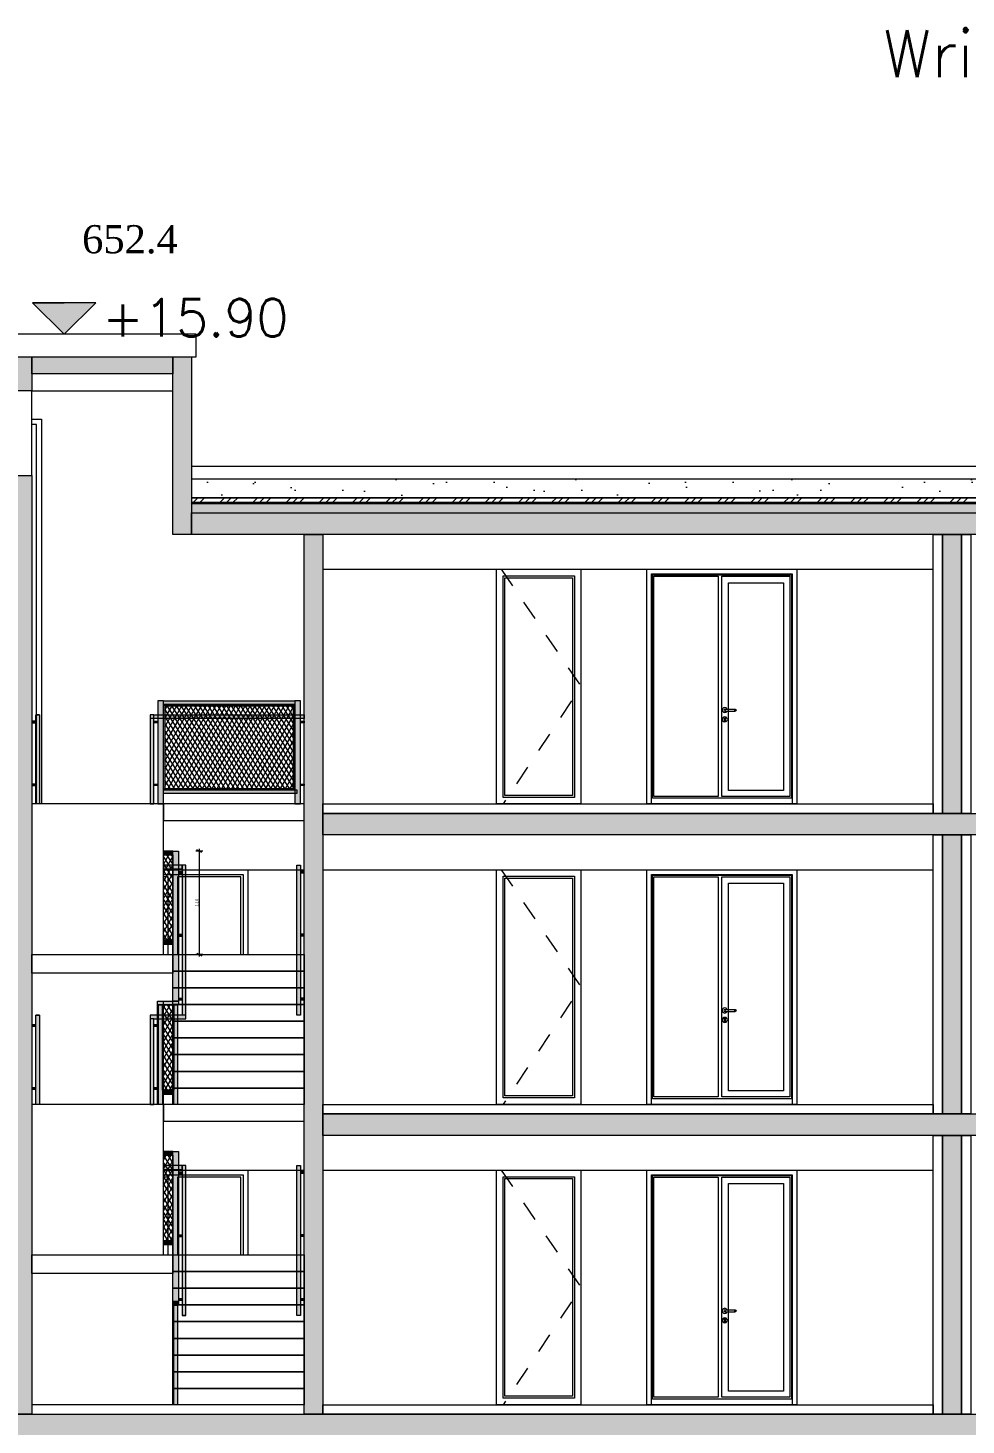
# Model space of a CAD drawing. Header units: metres. Extents: x 476297 to 476657, y 4620828 to 4621206.
# Drawn here: x 476544.19 to 476554.18, y 4621115.29 to 4621130.17 of the extents above; entities that cross this region are included whole.
import ezdxf

# ---------------------------------------------------------------- set-up
doc = ezdxf.new("R2010")
doc.units = ezdxf.units.M
doc.header["$MEASUREMENT"] = 0
doc.linetypes.add('Dashed', pattern=[0.423333, 0.211667, -0.211667])
for name, color, linetype in [('0_0 Architecture', 7, 'Continuous'), ('0_Pen_No__1', 7, 'Continuous'), ('0_Pen_No__250', 7, 'Continuous'), ('0_Pen_No__7', 7, 'Continuous'), ('2D Drafting - General_Pen_No__250', 7, 'Continuous'), ('2D Drafting - General_Pen_No__7', 7, 'Continuous'), ('Annotation - Text_Pen_No__7_Pen_No__7', 7, 'Continuous'), ('gegmebi_Pen_No__7', 7, 'Continuous'), ('New0_Pen_No__42_Pen_No__250', 7, 'Continuous'), ('New0_Pen_No__7', 7, 'Continuous'), ('New2D Drafting - General', 7, 'Continuous'), ('New2D Drafting - General_Pen_No__250', 7, 'Continuous'), ('New2D Drafting - General_Pen_No__250_Pen_No__7', 7, 'Continuous'), ('Newgegmebi_Pen_No__7', 7, 'Continuous'), ('NewNew_piketebi_Pen_No__7', 7, 'Continuous'), ('Newshenobebi', 7, 'Continuous'), ('NewStructural - Bearing', 7, 'Continuous'), ('Structural - Bearing_Pen_No__7_Pen_No__7', 7, 'Continuous'), ('zoma', 7, 'Continuous'), ('zoma_Pen_No__1', 7, 'Continuous')]:
    doc.layers.add(name, color=color, linetype=linetype)
doc.styles.add('GENERATED_STYLE_2', font='arial.ttf')
doc.styles.add('GENERATED_STYLE_6', font='times.ttf')
doc.dimstyles.new('GENERATED_STYLE__5', dxfattribs={"dimtxt": 0.03, "dimasz": 0.038, "dimexe": 0.18, "dimexo": 0.003, "dimgap": 0.09, "dimtad": 1, "dimzin": 0, "dimdsep": 46, "dimtxsty": 'GENERATED_STYLE_2', "dimblk": 'ARROWHEAD_2', "dimblk1": 'ARROWHEAD_2', "dimblk2": 'ARROWHEAD_2', "dimcen": 0.09, "dimclrd": 142, "dimclre": 142, "dimclrt": 142, "dimadec": 0, "dimazin": 0, "dimtfac": 1, "dimtdec": 4, "dimtmove": 0, "dimatfit": 3, "dimfxl": 1, "dimtolj": 1, "dimtzin": 0, "dimarcsym": 0})
pattern_1 = [(60, (476844.52715, 4621385.791044), (-0.038971143, 0.0225), []), (122.833095, (476844.52715, 4621385.791044), (0.0368060797, 0.01875), [])]

# ---------------------------------------------------------------- blocks, each defined once
blk = doc.blocks.new('*D40', base_point=(476844.527, 4621385.791))
at = {"layer": 'zoma', "color": 142, "linetype": 'Continuous', "lineweight": 0, "transparency": 16777216}
for p, q in [((476546.052, 4621121.401), (476545.977, 4621121.401)), ((476546.039, 4621121.387), (476545.989, 4621121.415)), ((476546.014, 4621121.401), (476546.014, 4621121.425)), ((476546.014, 4621120.301), (476546.014, 4621121.401)), ((476546.052, 4621120.301), (476545.977, 4621120.301)), ((476545.989, 4621120.315), (476546.039, 4621120.287)), ((476546.014, 4621120.277), (476546.014, 4621120.301))]:
    blk.add_line(p, q, dxfattribs=at)
at = {"layer": 'zoma', "color": 142, "lineweight": 0, "transparency": 16777216, "insert": (476546.008, 4621120.811), "char_height": 0.03, "attachment_point": 7, "rotation": 90, "style": 'GENERATED_STYLE_2'}
blk.add_mtext('\\A1;{\\pql;\\fArial CYR|b0|i0|c204|p34;1,10}', dxfattribs=at)
blk = doc.blocks.new('ARROWHEAD_2')
at = {"color": 0, "linetype": 'Continuous', "lineweight": 0}
for p, q in [((0, 0), (-1, 0)), ((-0.38, -0.66), (0.38, 0.66))]:
    blk.add_line(p, q, dxfattribs=at)

msp = doc.modelspace()

# ---------------------------------------------------------------- hatches: boundary and pattern name
at = {"layer": '0_0 Architecture', "linetype": 'Continuous', "lineweight": 0}
h = msp.add_hatch(dxfattribs=at)
h.set_pattern_fill('CUT_STONE', style=0, pattern_type=2)
h.set_pattern_definition([(45, (476844.52715, 4621386.59104), (-0.25455844, 0.25455844), [0, -0.24, 0, -0.36]), (110, (476845.32715, 4621386.59104), (0.33828934, 0.12312725), [0, -0.176, 0, -0.304])])
h.paths.add_polyline_path([(476562.13, 4621125.363), (476545.93, 4621125.363), (476545.93, 4621125.163), (476562.13, 4621125.163)])
h = msp.add_hatch(dxfattribs=at)
h.set_pattern_fill('ALUMINUM', style=0, pattern_type=2)
h.set_pattern_definition([(45, (476844.52715, 4621385.79104), (-0.1767767, 0.1767767), []), (45, (476844.4918, 4621385.8264), (-0.1767767, 0.1767767), []), (45, (476844.45644, 4621385.86175), (-0.1767767, 0.1767767), [])])
h.paths.add_polyline_path([(476562.13, 4621125.163), (476545.93, 4621125.163), (476545.93, 4621125.113), (476562.13, 4621125.113)])
h = msp.add_hatch(dxfattribs=at)
h.set_pattern_fill('STRUCTURAL_CONCRETE', style=0, pattern_type=2)
h.set_pattern_definition([(0, (476844.52715, 4621385.79104), (0, 0.6235383), [0.06, -0.3]), (0, (476844.70715, 4621386.1028), (0, 0.6235383), [0.06, -0.3]), (60, (476844.52715, 4621385.79104), (-0.54, 0.3117692), [0.06, -0.3]), (60, (476844.88715, 4621385.79104), (-0.54, 0.3117692), [0.06, -0.3]), (120, (476844.58715, 4621385.79104), (0.54, 0.3117692), [0.06, -0.3]), (120, (476844.94715, 4621385.79104), (0.54, 0.3117692), [0.06, -0.3]), (0, (476844.52715, 4621385.85104), (0, 0.120000005), [0, -0.120000005, 0, -0.180000007]), (45, (476844.58715, 4621385.85104), (-0.084852817, 0.084852817), [0, -0.090000004, 0, -0.150000006])])
h.paths.add_polyline_path([(476562.13, 4621125.102), (476545.93, 4621125.102), (476545.93, 4621125.003), (476562.13, 4621125.003)])
at = {"layer": '0_Pen_No__250', "linetype": 'Continuous', "lineweight": 0}
msp.add_hatch(color=142, dxfattribs=at).paths.add_polyline_path([(476544.574, 4621126.905), (476544.912, 4621127.242), (476544.237, 4621127.242)])
at = {"layer": '2D Drafting - General_Pen_No__250', "linetype": 'Continuous', "lineweight": 0}
for points in [[(476545.93, 4621124.773), (476545.93, 4621125.003), (476562.13, 4621125.003), (476562.13, 4621124.773)], [(476547.331, 4621121.573), (476547.331, 4621121.803), (476560.731, 4621121.803), (476560.731, 4621121.573)], [(476547.331, 4621118.373), (476547.331, 4621118.603), (476560.731, 4621118.603), (476560.731, 4621118.373)], [(476533.131, 4621115.403), (476574.931, 4621115.403), (476574.931, 4621115.173), (476574.931, 4621114.803), (476574.631, 4621114.803), (476574.631, 4621115.173), (476533.431, 4621115.173), (476533.431, 4621114.803), (476533.131, 4621114.803)]]:
    msp.add_hatch(color=7, dxfattribs=at).paths.add_polyline_path(points)
at = {"layer": 'New2D Drafting - General', "linetype": 'Continuous', "lineweight": 0}
for points in [[(476545.631, 4621121.903), (476545.631, 4621123.003), (476545.571, 4621123.003), (476545.571, 4621121.903)], [(476545.631, 4621123.003), (476547.031, 4621123.003), (476547.031, 4621122.963), (476545.631, 4621122.963)], [(476545.631, 4621122.963), (476545.646, 4621122.948), (476545.646, 4621122.068), (476545.631, 4621122.053)], [(476547.031, 4621122.963), (476545.631, 4621122.963), (476545.646, 4621122.948), (476547.016, 4621122.948)], [(476547.031, 4621122.963), (476547.016, 4621122.948), (476547.016, 4621122.068), (476547.031, 4621122.053)], [(476547.091, 4621121.903), (476547.091, 4621123.003), (476547.031, 4621123.003), (476547.031, 4621121.903)], [(476544.271, 4621122.783), (476544.231, 4621122.783), (476544.231, 4621122.768), (476544.271, 4621122.768)], [(476544.311, 4621121.903), (476544.271, 4621121.903), (476544.271, 4621122.853), (476544.311, 4621122.853)], [(476545.491, 4621121.903), (476545.53, 4621121.903), (476545.53, 4621122.853), (476545.491, 4621122.853)], [(476545.53, 4621122.853), (476547.131, 4621122.853), (476547.131, 4621122.813), (476545.53, 4621122.813)], [(476545.531, 4621122.783), (476545.571, 4621122.783), (476545.571, 4621122.768), (476545.531, 4621122.768)], [(476547.091, 4621122.783), (476547.131, 4621122.783), (476547.131, 4621122.768), (476547.091, 4621122.768)], [(476544.271, 4621122.113), (476544.231, 4621122.113), (476544.231, 4621122.098), (476544.271, 4621122.098)], [(476545.531, 4621122.113), (476545.571, 4621122.113), (476545.571, 4621122.098), (476545.531, 4621122.098)], [(476547.031, 4621122.053), (476545.631, 4621122.053), (476545.646, 4621122.068), (476547.016, 4621122.068)], [(476545.631, 4621122.053), (476547.051, 4621122.053), (476547.051, 4621122.013), (476545.631, 4621122.013)], [(476547.091, 4621122.113), (476547.131, 4621122.113), (476547.131, 4621122.098), (476547.091, 4621122.098)], [(476545.731, 4621121.401), (476545.631, 4621121.401), (476545.631, 4621121.361), (476545.731, 4621121.361)], [(476545.731, 4621119.803), (476545.731, 4621121.401), (476545.791, 4621121.401), (476545.791, 4621119.803)], [(476545.491, 4621119.653), (476545.491, 4621119.615), (476545.491, 4621118.703), (476545.53, 4621118.703), (476545.53, 4621119.613), (476545.871, 4621119.613), (476545.871, 4621121.251), (476545.831, 4621121.251), (476545.831, 4621119.653)], [(476545.831, 4621121.251), (476545.631, 4621121.251), (476545.631, 4621121.211), (476545.831, 4621121.211)], [(476547.091, 4621119.653), (476547.051, 4621119.653), (476547.051, 4621121.251), (476547.091, 4621121.251)], [(476545.831, 4621121.181), (476545.791, 4621121.181), (476545.791, 4621121.166), (476545.831, 4621121.166)], [(476547.131, 4621121.185), (476547.091, 4621121.185), (476547.091, 4621121.17), (476547.131, 4621121.17)], [(476545.831, 4621120.511), (476545.791, 4621120.511), (476545.791, 4621120.496), (476545.831, 4621120.496)], [(476547.131, 4621120.515), (476547.091, 4621120.515), (476547.091, 4621120.5), (476547.131, 4621120.5)], [(476545.731, 4621120.451), (476545.631, 4621120.451), (476545.631, 4621120.411), (476545.731, 4621120.411)], [(476545.57, 4621118.703), (476545.57, 4621119.803), (476545.63, 4621119.803), (476545.63, 4621118.703)], [(476545.57, 4621119.763), (476545.57, 4621119.803), (476545.791, 4621119.803), (476545.791, 4621119.763)], [(476545.621, 4621118.703), (476545.58, 4621118.703), (476545.58, 4621119.763), (476545.621, 4621119.763)], [(476545.781, 4621118.703), (476545.741, 4621118.703), (476545.741, 4621119.763), (476545.781, 4621119.763)], [(476545.831, 4621119.832), (476545.791, 4621119.832), (476545.791, 4621119.817), (476545.831, 4621119.817)], [(476547.131, 4621119.833), (476547.091, 4621119.833), (476547.091, 4621119.818), (476547.131, 4621119.818)], [(476544.311, 4621118.703), (476544.271, 4621118.703), (476544.271, 4621119.653), (476544.311, 4621119.653)], [(476544.271, 4621119.55), (476544.231, 4621119.55), (476544.231, 4621119.536), (476544.271, 4621119.536)], [(476545.57, 4621119.55), (476545.53, 4621119.55), (476545.53, 4621119.536), (476545.57, 4621119.536)], [(476544.271, 4621118.88), (476544.231, 4621118.88), (476544.231, 4621118.865), (476544.271, 4621118.865)], [(476545.57, 4621118.88), (476545.53, 4621118.88), (476545.53, 4621118.866), (476545.57, 4621118.866)], [(476545.741, 4621118.853), (476545.621, 4621118.853), (476545.621, 4621118.813), (476545.741, 4621118.813)], [(476545.731, 4621118.201), (476545.631, 4621118.201), (476545.631, 4621118.161), (476545.731, 4621118.161)], [(476545.731, 4621116.603), (476545.731, 4621118.201), (476545.791, 4621118.201), (476545.791, 4621116.603)], [(476545.831, 4621118.051), (476545.631, 4621118.051), (476545.631, 4621118.011), (476545.831, 4621118.011)], [(476545.831, 4621117.981), (476545.791, 4621117.981), (476545.791, 4621117.966), (476545.831, 4621117.966)], [(476545.831, 4621118.051), (476545.831, 4621116.453), (476545.871, 4621116.453), (476545.871, 4621118.051)], [(476547.091, 4621116.453), (476547.051, 4621116.453), (476547.051, 4621118.051), (476547.091, 4621118.051)], [(476547.131, 4621117.985), (476547.091, 4621117.985), (476547.091, 4621117.97), (476547.131, 4621117.97)], [(476545.731, 4621117.251), (476545.631, 4621117.251), (476545.631, 4621117.211), (476545.731, 4621117.211)], [(476545.831, 4621117.311), (476545.791, 4621117.311), (476545.791, 4621117.296), (476545.831, 4621117.296)], [(476547.131, 4621117.315), (476547.091, 4621117.315), (476547.091, 4621117.3), (476547.131, 4621117.3)], [(476545.831, 4621116.632), (476545.791, 4621116.632), (476545.791, 4621116.617), (476545.831, 4621116.617)], [(476547.131, 4621116.633), (476547.091, 4621116.633), (476547.091, 4621116.618), (476547.131, 4621116.618)], [(476545.731, 4621116.563), (476545.731, 4621116.603), (476545.791, 4621116.603), (476545.791, 4621116.563)], [(476545.781, 4621115.503), (476545.741, 4621115.503), (476545.741, 4621116.563), (476545.781, 4621116.563)]]:
    msp.add_hatch(color=1, dxfattribs=at).paths.add_polyline_path(points)
h = msp.add_hatch(dxfattribs=at)
h.set_pattern_fill('BATT_INSULATION', color=1, style=0, pattern_type=2)
h.set_pattern_definition(pattern_1)
h.paths.add_polyline_path([(476547.016, 4621122.068), (476547.016, 4621122.948), (476545.646, 4621122.948), (476545.646, 4621122.068)])
h = msp.add_hatch(dxfattribs=at)
h.set_pattern_fill('BATT_INSULATION', color=1, style=0, pattern_type=2)
h.set_pattern_definition(pattern_1)
h.paths.add_polyline_path([(476545.631, 4621120.451), (476545.631, 4621121.361), (476545.731, 4621121.361), (476545.731, 4621120.451)])
h = msp.add_hatch(dxfattribs=at)
h.set_pattern_fill('BATT_INSULATION', color=1, style=0, pattern_type=2)
h.set_pattern_definition(pattern_1)
h.paths.add_polyline_path([(476545.621, 4621118.853), (476545.621, 4621119.763), (476545.741, 4621119.763), (476545.741, 4621118.853)])
h = msp.add_hatch(dxfattribs=at)
h.set_pattern_fill('BATT_INSULATION', color=1, style=0, pattern_type=2)
h.set_pattern_definition(pattern_1)
h.paths.add_polyline_path([(476545.631, 4621117.251), (476545.631, 4621118.161), (476545.731, 4621118.161), (476545.731, 4621117.251)])
at = {"layer": 'New2D Drafting - General_Pen_No__250', "linetype": 'Continuous', "lineweight": 0}
for points in [[(476544.231, 4621126.303), (476544.031, 4621126.303), (476544.031, 4621126.664), (476544.231, 4621126.664)], [(476544.231, 4621126.484), (476544.231, 4621126.664), (476545.73, 4621126.664), (476545.73, 4621126.484)], [(476545.93, 4621124.773), (476545.73, 4621124.773), (476545.73, 4621126.664), (476545.93, 4621126.664)], [(476544.231, 4621115.403), (476544.031, 4621115.403), (476544.031, 4621125.403), (476544.231, 4621125.403)], [(476547.331, 4621115.402), (476547.131, 4621115.402), (476547.131, 4621124.773), (476547.331, 4621124.773)], [(476553.931, 4621124.773), (476554.131, 4621124.773), (476554.131, 4621121.803), (476553.931, 4621121.803)], [(476554.131, 4621124.773), (476553.931, 4621124.773), (476553.931, 4621121.803), (476554.131, 4621121.803)], [(476553.931, 4621121.573), (476554.131, 4621121.573), (476554.131, 4621118.603), (476553.931, 4621118.603)], [(476554.131, 4621121.573), (476553.931, 4621121.573), (476553.931, 4621118.603), (476554.131, 4621118.603)], [(476553.931, 4621118.373), (476554.131, 4621118.373), (476554.131, 4621115.403), (476553.931, 4621115.403)], [(476554.131, 4621118.373), (476553.931, 4621118.373), (476553.931, 4621115.402), (476554.131, 4621115.402)]]:
    msp.add_hatch(color=7, dxfattribs=at).paths.add_polyline_path(points)
at = {"layer": 'New2D Drafting - General_Pen_No__250_Pen_No__7', "linetype": 'Continuous', "lineweight": 0}
h = msp.add_hatch(dxfattribs=at)
h.set_pattern_fill('BATT_INSULATION', style=0, pattern_type=2)
h.set_pattern_definition(pattern_1)
h.paths.add_polyline_path([(476545.93, 4621125.102), (476562.13, 4621125.102), (476562.13, 4621125.113), (476545.93, 4621125.113)])

# ---------------------------------------------------------------- linework, layer by layer
at = {"layer": '0_0 Architecture', "color": 7, "linetype": 'Continuous', "lineweight": 0, "flags": 128}
for points in [[(476562.13, 4621125.363), (476545.93, 4621125.363), (476545.93, 4621125.163), (476562.13, 4621125.163)], [(476562.13, 4621125.163), (476545.93, 4621125.163), (476545.93, 4621125.113), (476562.13, 4621125.113)], [(476562.13, 4621125.102), (476545.93, 4621125.102), (476545.93, 4621125.003), (476562.13, 4621125.003)]]:
    msp.add_lwpolyline(points, close=True, dxfattribs=at)
at = {"layer": '0_Pen_No__1', "color": 7, "linetype": 'Continuous', "lineweight": 0, "flags": 128}
for points in [[(476544.574, 4621126.905), (476544.237, 4621127.242), (476544.574, 4621127.242)], [(476544.574, 4621126.905), (476544.912, 4621127.242), (476544.574, 4621127.242)], [(476545.837, 4621126.905), (476544.237, 4621126.905)]]:
    msp.add_lwpolyline(points, dxfattribs=at)
at = {"layer": '0_Pen_No__250', "color": 142, "linetype": 'Continuous', "lineweight": 0, "flags": 128}
msp.add_lwpolyline([(476544.574, 4621126.905), (476544.912, 4621127.242), (476544.237, 4621127.242)], close=True, dxfattribs=at)
at = {"layer": '0_Pen_No__7', "color": 252, "linetype": 'Continuous', "lineweight": 0, "flags": 128}
for points in [[(476545.631, 4621121.203), (476546.531, 4621121.203), (476546.531, 4621120.301)], [(476545.631, 4621118.003), (476546.531, 4621118.003), (476546.531, 4621117.101)]]:
    msp.add_lwpolyline(points, dxfattribs=at)
at = {"layer": '2D Drafting - General_Pen_No__250', "color": 7, "linetype": 'Continuous', "lineweight": 0, "flags": 128}
for points in [[(476545.93, 4621124.773), (476545.93, 4621125.003), (476562.13, 4621125.003), (476562.13, 4621124.773)], [(476547.331, 4621121.573), (476547.331, 4621121.803), (476560.731, 4621121.803), (476560.731, 4621121.573)], [(476547.331, 4621118.373), (476547.331, 4621118.603), (476560.731, 4621118.603), (476560.731, 4621118.373)], [(476533.131, 4621115.403), (476574.931, 4621115.403), (476574.931, 4621115.173), (476574.931, 4621114.803), (476574.631, 4621114.803), (476574.631, 4621115.173), (476533.431, 4621115.173), (476533.431, 4621114.803), (476533.131, 4621114.803)]]:
    msp.add_lwpolyline(points, close=True, dxfattribs=at)
at = {"layer": '2D Drafting - General_Pen_No__7', "color": 252, "linetype": 'Continuous', "lineweight": 0, "flags": 128}
for points in [[(476549.179, 4621124.403), (476550.079, 4621124.403), (476550.079, 4621121.903), (476549.179, 4621121.903)], [(476550.83, 4621124.353), (476552.33, 4621124.353), (476552.33, 4621121.903), (476550.83, 4621121.903)], [(476549.249, 4621124.333), (476550.009, 4621124.333), (476550.009, 4621121.973), (476549.249, 4621121.973)], [(476549.269, 4621124.313), (476549.989, 4621124.313), (476549.989, 4621121.994), (476549.269, 4621121.994)], [(476550.84, 4621124.343), (476552.32, 4621124.343), (476552.32, 4621121.963), (476550.84, 4621121.963)], [(476550.855, 4621124.328), (476551.54, 4621124.328), (476551.54, 4621121.983), (476550.855, 4621121.983)], [(476551.58, 4621124.328), (476552.305, 4621124.328), (476552.305, 4621121.983), (476551.58, 4621121.983)], [(476551.65, 4621124.258), (476552.235, 4621124.258), (476552.235, 4621122.048), (476551.65, 4621122.048)], [(476549.179, 4621121.203), (476550.079, 4621121.203), (476550.079, 4621118.703), (476549.179, 4621118.703)], [(476549.249, 4621121.133), (476550.009, 4621121.133), (476550.009, 4621118.773), (476549.249, 4621118.773)], [(476549.269, 4621121.113), (476549.989, 4621121.113), (476549.989, 4621118.794), (476549.269, 4621118.794)], [(476550.83, 4621121.153), (476552.33, 4621121.153), (476552.33, 4621118.703), (476550.83, 4621118.703)], [(476550.84, 4621121.143), (476552.32, 4621121.143), (476552.32, 4621118.763), (476550.84, 4621118.763)], [(476550.855, 4621121.128), (476551.54, 4621121.128), (476551.54, 4621118.783), (476550.855, 4621118.783)], [(476551.58, 4621121.128), (476552.305, 4621121.128), (476552.305, 4621118.783), (476551.58, 4621118.783)], [(476551.65, 4621121.058), (476552.235, 4621121.058), (476552.235, 4621118.848), (476551.65, 4621118.848)], [(476549.179, 4621118.003), (476550.079, 4621118.003), (476550.079, 4621115.503), (476549.179, 4621115.503)], [(476550.83, 4621117.954), (476552.33, 4621117.954), (476552.33, 4621115.504), (476550.83, 4621115.504)], [(476549.249, 4621117.933), (476550.009, 4621117.933), (476550.009, 4621115.573), (476549.249, 4621115.573)], [(476549.269, 4621117.913), (476549.989, 4621117.913), (476549.989, 4621115.594), (476549.269, 4621115.594)], [(476550.84, 4621117.944), (476552.32, 4621117.944), (476552.32, 4621115.564), (476550.84, 4621115.564)], [(476550.855, 4621117.929), (476551.54, 4621117.929), (476551.54, 4621115.584), (476550.855, 4621115.584)], [(476551.58, 4621117.929), (476552.305, 4621117.929), (476552.305, 4621115.584), (476551.58, 4621115.584)], [(476551.65, 4621117.859), (476552.235, 4621117.859), (476552.235, 4621115.649), (476551.65, 4621115.649)]]:
    msp.add_lwpolyline(points, close=True, dxfattribs=at)
at = {"layer": '2D Drafting - General_Pen_No__7', "color": 252, "linetype": 'Dashed', "lineweight": 0, "flags": 128}
for points in [[(476549.23, 4621124.403), (476550.078, 4621123.154), (476549.251, 4621121.904)], [(476549.23, 4621121.203), (476550.078, 4621119.954), (476549.251, 4621118.704)], [(476549.23, 4621118.003), (476550.078, 4621116.754), (476549.251, 4621115.504)]]:
    msp.add_lwpolyline(points, dxfattribs=at)
at = {"layer": '2D Drafting - General_Pen_No__7', "color": 252, "linetype": 'Continuous', "lineweight": 0, "flags": 128}
for points in [[(476552.376, 4621121.903), (476550.78, 4621121.903), (476550.78, 4621124.403), (476552.38, 4621124.403)], [(476552.38, 4621124.403), (476552.38, 4621121.903), (476552.376, 4621121.903)], [(476552.376, 4621118.703), (476550.78, 4621118.703), (476550.78, 4621121.203), (476552.38, 4621121.203)], [(476552.38, 4621121.203), (476552.38, 4621118.703), (476552.376, 4621118.703)], [(476552.376, 4621115.504), (476550.78, 4621115.504), (476550.78, 4621118.004), (476552.38, 4621118.004)], [(476552.38, 4621118.004), (476552.38, 4621115.504), (476552.376, 4621115.504)]]:
    msp.add_lwpolyline(points, dxfattribs=at)
at = {"layer": 'gegmebi_Pen_No__7', "color": 7, "linetype": 'Continuous', "lineweight": 0}
msp.add_line((476545.93, 4621125.502), (476562.13, 4621125.502), dxfattribs=at)
at = {"layer": 'gegmebi_Pen_No__7', "color": 7, "linetype": 'Continuous', "lineweight": 0, "flags": 128}
for points in [[(476553.831, 4621121.803), (476547.331, 4621121.803), (476547.331, 4621121.903), (476553.831, 4621121.903)], [(476553.831, 4621118.603), (476547.331, 4621118.603), (476547.331, 4621118.703), (476553.831, 4621118.703)], [(476553.831, 4621115.402), (476547.331, 4621115.402), (476547.331, 4621115.503), (476553.831, 4621115.503)]]:
    msp.add_lwpolyline(points, close=True, dxfattribs=at)
at = {"layer": 'New0_Pen_No__42_Pen_No__250', "color": 7, "linetype": 'Continuous', "lineweight": 0}
for p, q in [((476544.311, 4621122.853), (476544.271, 4621122.853)), ((476545.53, 4621122.813), (476545.49, 4621122.813)), ((476544.311, 4621119.653), (476544.271, 4621119.653)), ((476545.53, 4621119.613), (476545.49, 4621119.613)), ((476545.871, 4621119.653), (476545.831, 4621119.653)), ((476545.871, 4621116.453), (476545.831, 4621116.453))]:
    msp.add_line(p, q, dxfattribs=at)
at = {"layer": 'New0_Pen_No__7', "color": 7, "linetype": 'Continuous', "lineweight": 0, "flags": 128}
msp.add_lwpolyline([(476544.231, 4621126.303), (476545.73, 4621126.303), (476545.73, 4621126.484), (476544.231, 4621126.484)], close=True, dxfattribs=at)
at = {"layer": 'New2D Drafting - General', "color": 7, "linetype": 'Continuous', "lineweight": 0, "flags": 128}
for points in [[(476545.631, 4621121.903), (476545.631, 4621123.003), (476545.571, 4621123.003), (476545.571, 4621121.903)], [(476545.631, 4621123.003), (476547.031, 4621123.003), (476547.031, 4621122.963), (476545.631, 4621122.963)], [(476545.631, 4621122.963), (476545.646, 4621122.948), (476545.646, 4621122.068), (476545.631, 4621122.053)], [(476547.031, 4621122.963), (476545.631, 4621122.963), (476545.646, 4621122.948), (476547.016, 4621122.948)], [(476547.016, 4621122.068), (476547.016, 4621122.948), (476545.646, 4621122.948), (476545.646, 4621122.068)], [(476547.031, 4621122.963), (476547.016, 4621122.948), (476547.016, 4621122.068), (476547.031, 4621122.053)], [(476547.091, 4621121.903), (476547.091, 4621123.003), (476547.031, 4621123.003), (476547.031, 4621121.903)], [(476544.271, 4621122.783), (476544.231, 4621122.783), (476544.231, 4621122.768), (476544.271, 4621122.768)], [(476544.311, 4621121.903), (476544.271, 4621121.903), (476544.271, 4621122.853), (476544.311, 4621122.853)], [(476545.491, 4621121.903), (476545.53, 4621121.903), (476545.53, 4621122.853), (476545.491, 4621122.853)], [(476545.53, 4621122.853), (476547.131, 4621122.853), (476547.131, 4621122.813), (476545.53, 4621122.813)], [(476545.531, 4621122.783), (476545.571, 4621122.783), (476545.571, 4621122.768), (476545.531, 4621122.768)], [(476547.091, 4621122.783), (476547.131, 4621122.783), (476547.131, 4621122.768), (476547.091, 4621122.768)], [(476544.271, 4621122.113), (476544.231, 4621122.113), (476544.231, 4621122.098), (476544.271, 4621122.098)], [(476545.531, 4621122.113), (476545.571, 4621122.113), (476545.571, 4621122.098), (476545.531, 4621122.098)], [(476547.031, 4621122.053), (476545.631, 4621122.053), (476545.646, 4621122.068), (476547.016, 4621122.068)], [(476545.631, 4621122.053), (476547.051, 4621122.053), (476547.051, 4621122.013), (476545.631, 4621122.013)], [(476547.091, 4621122.113), (476547.131, 4621122.113), (476547.131, 4621122.098), (476547.091, 4621122.098)], [(476545.731, 4621121.401), (476545.631, 4621121.401), (476545.631, 4621121.361), (476545.731, 4621121.361)], [(476545.731, 4621119.803), (476545.731, 4621121.401), (476545.791, 4621121.401), (476545.791, 4621119.803)], [(476545.491, 4621119.653), (476545.491, 4621119.615), (476545.491, 4621118.703), (476545.53, 4621118.703), (476545.53, 4621119.613), (476545.871, 4621119.613), (476545.871, 4621121.251), (476545.831, 4621121.251), (476545.831, 4621119.653)], [(476545.631, 4621120.451), (476545.631, 4621121.361), (476545.731, 4621121.361), (476545.731, 4621120.451)], [(476545.831, 4621121.251), (476545.631, 4621121.251), (476545.631, 4621121.211), (476545.831, 4621121.211)], [(476547.091, 4621119.653), (476547.051, 4621119.653), (476547.051, 4621121.251), (476547.091, 4621121.251)], [(476545.831, 4621121.181), (476545.791, 4621121.181), (476545.791, 4621121.166), (476545.831, 4621121.166)], [(476547.131, 4621121.185), (476547.091, 4621121.185), (476547.091, 4621121.17), (476547.131, 4621121.17)], [(476545.831, 4621120.511), (476545.791, 4621120.511), (476545.791, 4621120.496), (476545.831, 4621120.496)], [(476547.131, 4621120.515), (476547.091, 4621120.515), (476547.091, 4621120.5), (476547.131, 4621120.5)], [(476545.731, 4621120.451), (476545.631, 4621120.451), (476545.631, 4621120.411), (476545.731, 4621120.411)], [(476545.57, 4621118.703), (476545.57, 4621119.803), (476545.63, 4621119.803), (476545.63, 4621118.703)], [(476545.57, 4621119.763), (476545.57, 4621119.803), (476545.791, 4621119.803), (476545.791, 4621119.763)], [(476545.621, 4621118.703), (476545.58, 4621118.703), (476545.58, 4621119.763), (476545.621, 4621119.763)], [(476545.621, 4621118.853), (476545.621, 4621119.763), (476545.741, 4621119.763), (476545.741, 4621118.853)], [(476545.781, 4621118.703), (476545.741, 4621118.703), (476545.741, 4621119.763), (476545.781, 4621119.763)], [(476545.831, 4621119.832), (476545.791, 4621119.832), (476545.791, 4621119.817), (476545.831, 4621119.817)], [(476547.131, 4621119.833), (476547.091, 4621119.833), (476547.091, 4621119.818), (476547.131, 4621119.818)], [(476544.311, 4621118.703), (476544.271, 4621118.703), (476544.271, 4621119.653), (476544.311, 4621119.653)], [(476544.271, 4621119.55), (476544.231, 4621119.55), (476544.231, 4621119.536), (476544.271, 4621119.536)], [(476545.57, 4621119.55), (476545.53, 4621119.55), (476545.53, 4621119.536), (476545.57, 4621119.536)], [(476544.271, 4621118.88), (476544.231, 4621118.88), (476544.231, 4621118.865), (476544.271, 4621118.865)], [(476545.57, 4621118.88), (476545.53, 4621118.88), (476545.53, 4621118.866), (476545.57, 4621118.866)], [(476545.741, 4621118.853), (476545.621, 4621118.853), (476545.621, 4621118.813), (476545.741, 4621118.813)], [(476545.731, 4621118.201), (476545.631, 4621118.201), (476545.631, 4621118.161), (476545.731, 4621118.161)], [(476545.631, 4621117.251), (476545.631, 4621118.161), (476545.731, 4621118.161), (476545.731, 4621117.251)], [(476545.731, 4621116.603), (476545.731, 4621118.201), (476545.791, 4621118.201), (476545.791, 4621116.603)], [(476545.831, 4621118.051), (476545.631, 4621118.051), (476545.631, 4621118.011), (476545.831, 4621118.011)], [(476545.831, 4621117.981), (476545.791, 4621117.981), (476545.791, 4621117.966), (476545.831, 4621117.966)], [(476545.831, 4621118.051), (476545.831, 4621116.453), (476545.871, 4621116.453), (476545.871, 4621118.051)], [(476547.091, 4621116.453), (476547.051, 4621116.453), (476547.051, 4621118.051), (476547.091, 4621118.051)], [(476547.131, 4621117.985), (476547.091, 4621117.985), (476547.091, 4621117.97), (476547.131, 4621117.97)], [(476545.731, 4621117.251), (476545.631, 4621117.251), (476545.631, 4621117.211), (476545.731, 4621117.211)], [(476545.831, 4621117.311), (476545.791, 4621117.311), (476545.791, 4621117.296), (476545.831, 4621117.296)], [(476547.131, 4621117.315), (476547.091, 4621117.315), (476547.091, 4621117.3), (476547.131, 4621117.3)], [(476545.831, 4621116.632), (476545.791, 4621116.632), (476545.791, 4621116.617), (476545.831, 4621116.617)], [(476547.131, 4621116.633), (476547.091, 4621116.633), (476547.091, 4621116.618), (476547.131, 4621116.618)], [(476545.731, 4621116.563), (476545.731, 4621116.603), (476545.791, 4621116.603), (476545.791, 4621116.563)], [(476545.781, 4621115.503), (476545.741, 4621115.503), (476545.741, 4621116.563), (476545.781, 4621116.563)]]:
    msp.add_lwpolyline(points, close=True, dxfattribs=at)
at = {"layer": 'New2D Drafting - General_Pen_No__250', "color": 7, "linetype": 'Continuous', "lineweight": 0, "flags": 128}
for points in [[(476544.231, 4621126.303), (476544.031, 4621126.303), (476544.031, 4621126.664), (476544.231, 4621126.664)], [(476544.231, 4621126.484), (476544.231, 4621126.664), (476545.73, 4621126.664), (476545.73, 4621126.484)], [(476545.93, 4621124.773), (476545.73, 4621124.773), (476545.73, 4621126.664), (476545.93, 4621126.664)], [(476544.231, 4621115.403), (476544.031, 4621115.403), (476544.031, 4621125.403), (476544.231, 4621125.403)], [(476547.331, 4621115.402), (476547.131, 4621115.402), (476547.131, 4621124.773), (476547.331, 4621124.773)], [(476553.931, 4621124.773), (476554.131, 4621124.773), (476554.131, 4621121.803), (476553.931, 4621121.803)], [(476554.131, 4621124.773), (476553.931, 4621124.773), (476553.931, 4621121.803), (476554.131, 4621121.803)], [(476553.931, 4621121.573), (476554.131, 4621121.573), (476554.131, 4621118.603), (476553.931, 4621118.603)], [(476554.131, 4621121.573), (476553.931, 4621121.573), (476553.931, 4621118.603), (476554.131, 4621118.603)], [(476553.931, 4621118.373), (476554.131, 4621118.373), (476554.131, 4621115.403), (476553.931, 4621115.403)], [(476554.131, 4621118.373), (476553.931, 4621118.373), (476553.931, 4621115.402), (476554.131, 4621115.402)]]:
    msp.add_lwpolyline(points, close=True, dxfattribs=at)
at = {"layer": 'New2D Drafting - General_Pen_No__250_Pen_No__7', "color": 7, "linetype": 'Continuous', "lineweight": 0, "flags": 128}
msp.add_lwpolyline([(476545.93, 4621125.102), (476562.13, 4621125.102), (476562.13, 4621125.113), (476545.93, 4621125.113)], close=True, dxfattribs=at)
at = {"layer": 'Newgegmebi_Pen_No__7', "color": 251, "linetype": 'Continuous', "lineweight": 0}
for p, q in [((476547.331, 4621124.403), (476553.831, 4621124.403)), ((476545.631, 4621121.203), (476547.131, 4621121.203)), ((476547.331, 4621121.203), (476553.831, 4621121.203)), ((476545.631, 4621118.003), (476547.131, 4621118.003)), ((476547.331, 4621118.003), (476553.831, 4621118.003))]:
    msp.add_line(p, q, dxfattribs=at)
at = {"layer": 'Newgegmebi_Pen_No__7', "color": 7, "linetype": 'Continuous', "lineweight": 0}
for points in [[(476544.031, 4621125.403), (476544.231, 4621125.403), (476544.231, 4621126.303), (476544.031, 4621126.303)], [(476554.231, 4621121.803), (476553.831, 4621121.803), (476553.831, 4621124.773), (476554.231, 4621124.773)], [(476545.631, 4621121.903), (476544.231, 4621121.903), (476544.231, 4621120.301), (476545.631, 4621120.301)], [(476545.631, 4621121.725), (476547.131, 4621121.725), (476547.131, 4621121.903), (476545.631, 4621121.903)], [(476554.231, 4621118.603), (476553.831, 4621118.603), (476553.831, 4621121.573), (476554.231, 4621121.573)], [(476545.731, 4621120.101), (476544.231, 4621120.101), (476544.231, 4621120.301), (476545.731, 4621120.301)], [(476545.731, 4621120.301), (476547.131, 4621120.301), (476547.131, 4621120.123), (476545.731, 4621120.123)], [(476545.731, 4621120.123), (476547.131, 4621120.123), (476547.131, 4621119.945), (476545.731, 4621119.945)], [(476545.731, 4621119.945), (476547.131, 4621119.945), (476547.131, 4621119.767), (476545.731, 4621119.767)], [(476545.731, 4621119.767), (476547.131, 4621119.767), (476547.131, 4621119.589), (476545.731, 4621119.589)], [(476545.731, 4621119.589), (476547.131, 4621119.589), (476547.131, 4621119.411), (476545.731, 4621119.411)], [(476545.731, 4621119.411), (476547.131, 4621119.411), (476547.131, 4621119.233), (476545.731, 4621119.233)], [(476545.731, 4621119.233), (476547.131, 4621119.233), (476547.131, 4621119.055), (476545.731, 4621119.055)], [(476545.731, 4621119.055), (476547.131, 4621119.055), (476547.131, 4621118.877), (476545.731, 4621118.877)], [(476545.731, 4621118.877), (476547.131, 4621118.877), (476547.131, 4621118.703), (476545.731, 4621118.703)], [(476545.631, 4621118.703), (476544.231, 4621118.703), (476544.231, 4621117.101), (476545.631, 4621117.101)], [(476545.631, 4621118.525), (476547.131, 4621118.525), (476547.131, 4621118.703), (476545.631, 4621118.703)], [(476554.231, 4621115.402), (476553.831, 4621115.402), (476553.831, 4621118.373), (476554.231, 4621118.373)], [(476545.731, 4621116.901), (476544.231, 4621116.901), (476544.231, 4621117.101), (476545.731, 4621117.101)], [(476545.731, 4621117.101), (476547.131, 4621117.101), (476547.131, 4621116.923), (476545.731, 4621116.923)], [(476545.731, 4621116.923), (476547.131, 4621116.923), (476547.131, 4621116.745), (476545.731, 4621116.745)], [(476545.731, 4621116.745), (476547.131, 4621116.745), (476547.131, 4621116.567), (476545.731, 4621116.567)], [(476545.731, 4621116.567), (476547.131, 4621116.567), (476547.131, 4621116.389), (476545.731, 4621116.389)], [(476545.731, 4621116.389), (476547.131, 4621116.389), (476547.131, 4621116.211), (476545.731, 4621116.211)], [(476545.731, 4621116.211), (476547.131, 4621116.211), (476547.131, 4621116.033), (476545.731, 4621116.033)], [(476545.731, 4621116.033), (476547.131, 4621116.033), (476547.131, 4621115.855), (476545.731, 4621115.855)], [(476545.731, 4621115.855), (476547.131, 4621115.855), (476547.131, 4621115.677), (476545.731, 4621115.677)], [(476545.731, 4621115.677), (476547.131, 4621115.677), (476547.131, 4621115.503), (476545.731, 4621115.503)]]:
    msp.add_lwpolyline(points, close=True, dxfattribs=at)
at = {"layer": 'Newgegmebi_Pen_No__7', "color": 7, "linetype": 'Continuous', "lineweight": 0, "flags": 128}
msp.add_lwpolyline([(476544.231, 4621115.403), (476547.131, 4621115.403), (476547.131, 4621115.503), (476544.231, 4621115.503)], close=True, dxfattribs=at)
at = {"layer": 'Newshenobebi', "color": 7, "linetype": 'Continuous', "lineweight": 0}
msp.add_lwpolyline([(476544.231, 4621126.003), (476544.331, 4621126.003), (476544.331, 4621121.903), (476544.281, 4621121.903), (476544.281, 4621125.943), (476544.231, 4621125.943)], close=True, dxfattribs=at)
at = {"layer": 'NewStructural - Bearing', "color": 252, "linetype": 'Continuous', "lineweight": 0}
for p, q in [((476551.587, 4621122.917), (476551.584, 4621122.903)), ((476551.584, 4621122.903), (476551.587, 4621122.89)), ((476551.597, 4621122.926), (476551.587, 4621122.917)), ((476551.587, 4621122.89), (476551.597, 4621122.88)), ((476551.611, 4621122.93), (476551.597, 4621122.926)), ((476551.597, 4621122.88), (476551.611, 4621122.876)), ((476551.604, 4621122.91), (476551.601, 4621122.903)), ((476551.601, 4621122.903), (476551.604, 4621122.896)), ((476551.605, 4621122.91), (476551.602, 4621122.903)), ((476551.602, 4621122.903), (476551.605, 4621122.896)), ((476551.611, 4621122.913), (476551.604, 4621122.91)), ((476551.604, 4621122.896), (476551.611, 4621122.893)), ((476551.61, 4621122.91), (476551.608, 4621122.903)), ((476551.608, 4621122.903), (476551.61, 4621122.896)), ((476551.624, 4621122.926), (476551.611, 4621122.93)), ((476551.611, 4621122.913), (476551.612, 4621122.913)), ((476551.611, 4621122.893), (476551.612, 4621122.893)), ((476551.611, 4621122.876), (476551.624, 4621122.88)), ((476551.612, 4621122.913), (476551.615, 4621122.913)), ((476551.612, 4621122.893), (476551.615, 4621122.893)), ((476551.615, 4621122.913), (476551.62, 4621122.913)), ((476551.615, 4621122.893), (476551.62, 4621122.893)), ((476551.617, 4621122.91), (476551.616, 4621122.903)), ((476551.616, 4621122.903), (476551.617, 4621122.896)), ((476551.62, 4621122.913), (476551.626, 4621122.913)), ((476551.62, 4621122.893), (476551.626, 4621122.893)), ((476551.634, 4621122.917), (476551.624, 4621122.926)), ((476551.624, 4621122.88), (476551.634, 4621122.89)), ((476551.626, 4621122.913), (476551.706, 4621122.913)), ((476551.626, 4621122.893), (476551.706, 4621122.893)), ((476551.635, 4621122.913), (476551.634, 4621122.917)), ((476551.634, 4621122.89), (476551.635, 4621122.893)), ((476551.706, 4621122.913), (476551.712, 4621122.913)), ((476551.706, 4621122.893), (476551.712, 4621122.893)), ((476551.712, 4621122.913), (476551.716, 4621122.913)), ((476551.712, 4621122.893), (476551.716, 4621122.893)), ((476551.714, 4621122.91), (476551.715, 4621122.903)), ((476551.715, 4621122.903), (476551.714, 4621122.896)), ((476551.716, 4621122.913), (476551.72, 4621122.913)), ((476551.716, 4621122.893), (476551.72, 4621122.893)), ((476551.72, 4621122.913), (476551.721, 4621122.913)), ((476551.72, 4621122.893), (476551.721, 4621122.893)), ((476551.721, 4621122.913), (476551.728, 4621122.91)), ((476551.721, 4621122.91), (476551.724, 4621122.903)), ((476551.724, 4621122.903), (476551.721, 4621122.896)), ((476551.728, 4621122.896), (476551.721, 4621122.893)), ((476551.726, 4621122.91), (476551.729, 4621122.903)), ((476551.729, 4621122.903), (476551.726, 4621122.896)), ((476551.728, 4621122.91), (476551.731, 4621122.903)), ((476551.731, 4621122.903), (476551.728, 4621122.896)), ((476551.587, 4621122.817), (476551.584, 4621122.803)), ((476551.584, 4621122.803), (476551.587, 4621122.79)), ((476551.597, 4621122.826), (476551.587, 4621122.817)), ((476551.587, 4621122.79), (476551.597, 4621122.78)), ((476551.611, 4621122.83), (476551.597, 4621122.826)), ((476551.597, 4621122.78), (476551.611, 4621122.776)), ((476551.604, 4621122.815), (476551.603, 4621122.813)), ((476551.606, 4621122.808), (476551.603, 4621122.813)), ((476551.604, 4621122.815), (476551.605, 4621122.818)), ((476551.605, 4621122.818), (476551.611, 4621122.821)), ((476551.606, 4621122.806), (476551.606, 4621122.808)), ((476551.606, 4621122.806), (476551.606, 4621122.803)), ((476551.606, 4621122.803), (476551.606, 4621122.8)), ((476551.606, 4621122.8), (476551.606, 4621122.794)), ((476551.606, 4621122.794), (476551.606, 4621122.791)), ((476551.607, 4621122.787), (476551.606, 4621122.791)), ((476551.611, 4621122.786), (476551.607, 4621122.787)), ((476551.624, 4621122.826), (476551.611, 4621122.83)), ((476551.611, 4621122.821), (476551.616, 4621122.818)), ((476551.614, 4621122.787), (476551.611, 4621122.786)), ((476551.611, 4621122.776), (476551.624, 4621122.78)), ((476551.616, 4621122.791), (476551.614, 4621122.787)), ((476551.617, 4621122.815), (476551.616, 4621122.818)), ((476551.618, 4621122.813), (476551.616, 4621122.808)), ((476551.616, 4621122.808), (476551.616, 4621122.806)), ((476551.616, 4621122.806), (476551.616, 4621122.803)), ((476551.616, 4621122.803), (476551.616, 4621122.8)), ((476551.616, 4621122.8), (476551.616, 4621122.794)), ((476551.616, 4621122.794), (476551.616, 4621122.791)), ((476551.617, 4621122.815), (476551.618, 4621122.813)), ((476551.634, 4621122.817), (476551.624, 4621122.826)), ((476551.624, 4621122.78), (476551.634, 4621122.79)), ((476551.638, 4621122.803), (476551.634, 4621122.817)), ((476551.634, 4621122.79), (476551.638, 4621122.803)), ((476551.587, 4621119.717), (476551.584, 4621119.703)), ((476551.584, 4621119.703), (476551.587, 4621119.69)), ((476551.587, 4621119.617), (476551.584, 4621119.603)), ((476551.584, 4621119.603), (476551.587, 4621119.59)), ((476551.597, 4621119.727), (476551.587, 4621119.717)), ((476551.587, 4621119.69), (476551.597, 4621119.68)), ((476551.597, 4621119.627), (476551.587, 4621119.617)), ((476551.611, 4621119.73), (476551.597, 4621119.727)), ((476551.597, 4621119.68), (476551.611, 4621119.676)), ((476551.611, 4621119.63), (476551.597, 4621119.627)), ((476551.604, 4621119.71), (476551.601, 4621119.703)), ((476551.601, 4621119.703), (476551.604, 4621119.696)), ((476551.605, 4621119.71), (476551.602, 4621119.703)), ((476551.602, 4621119.703), (476551.605, 4621119.696)), ((476551.604, 4621119.615), (476551.603, 4621119.613)), ((476551.606, 4621119.608), (476551.603, 4621119.613)), ((476551.611, 4621119.713), (476551.604, 4621119.71)), ((476551.604, 4621119.696), (476551.611, 4621119.693)), ((476551.604, 4621119.615), (476551.605, 4621119.618)), ((476551.605, 4621119.618), (476551.611, 4621119.621)), ((476551.606, 4621119.606), (476551.606, 4621119.608)), ((476551.606, 4621119.606), (476551.606, 4621119.603)), ((476551.606, 4621119.603), (476551.606, 4621119.6)), ((476551.606, 4621119.6), (476551.606, 4621119.595)), ((476551.606, 4621119.595), (476551.606, 4621119.591)), ((476551.607, 4621119.587), (476551.606, 4621119.591)), ((476551.61, 4621119.71), (476551.608, 4621119.703)), ((476551.608, 4621119.703), (476551.61, 4621119.696)), ((476551.624, 4621119.727), (476551.611, 4621119.73)), ((476551.611, 4621119.713), (476551.612, 4621119.713)), ((476551.611, 4621119.693), (476551.612, 4621119.693)), ((476551.611, 4621119.676), (476551.624, 4621119.68)), ((476551.624, 4621119.627), (476551.611, 4621119.63)), ((476551.611, 4621119.621), (476551.616, 4621119.618)), ((476551.612, 4621119.713), (476551.615, 4621119.713)), ((476551.612, 4621119.693), (476551.615, 4621119.693)), ((476551.616, 4621119.591), (476551.614, 4621119.587)), ((476551.615, 4621119.713), (476551.62, 4621119.713)), ((476551.615, 4621119.693), (476551.62, 4621119.693)), ((476551.617, 4621119.71), (476551.616, 4621119.703)), ((476551.616, 4621119.703), (476551.617, 4621119.696)), ((476551.617, 4621119.615), (476551.616, 4621119.618)), ((476551.618, 4621119.613), (476551.616, 4621119.608)), ((476551.616, 4621119.608), (476551.616, 4621119.606)), ((476551.616, 4621119.606), (476551.616, 4621119.603)), ((476551.616, 4621119.603), (476551.616, 4621119.6)), ((476551.616, 4621119.6), (476551.616, 4621119.595)), ((476551.616, 4621119.595), (476551.616, 4621119.591)), ((476551.617, 4621119.615), (476551.618, 4621119.613)), ((476551.62, 4621119.713), (476551.626, 4621119.713)), ((476551.62, 4621119.693), (476551.626, 4621119.693)), ((476551.634, 4621119.717), (476551.624, 4621119.727)), ((476551.624, 4621119.68), (476551.634, 4621119.69)), ((476551.634, 4621119.617), (476551.624, 4621119.627)), ((476551.626, 4621119.713), (476551.706, 4621119.713)), ((476551.626, 4621119.693), (476551.706, 4621119.693)), ((476551.635, 4621119.713), (476551.634, 4621119.717)), ((476551.634, 4621119.69), (476551.635, 4621119.693)), ((476551.638, 4621119.603), (476551.634, 4621119.617)), ((476551.634, 4621119.59), (476551.638, 4621119.603)), ((476551.706, 4621119.713), (476551.712, 4621119.713)), ((476551.706, 4621119.693), (476551.712, 4621119.693)), ((476551.712, 4621119.713), (476551.716, 4621119.713)), ((476551.712, 4621119.693), (476551.716, 4621119.693)), ((476551.714, 4621119.71), (476551.715, 4621119.703)), ((476551.715, 4621119.703), (476551.714, 4621119.696)), ((476551.716, 4621119.713), (476551.72, 4621119.713)), ((476551.716, 4621119.693), (476551.72, 4621119.693)), ((476551.72, 4621119.713), (476551.721, 4621119.713)), ((476551.72, 4621119.693), (476551.721, 4621119.693)), ((476551.721, 4621119.713), (476551.728, 4621119.71)), ((476551.721, 4621119.71), (476551.724, 4621119.703)), ((476551.724, 4621119.703), (476551.721, 4621119.696)), ((476551.728, 4621119.696), (476551.721, 4621119.693)), ((476551.726, 4621119.71), (476551.729, 4621119.703)), ((476551.729, 4621119.703), (476551.726, 4621119.696)), ((476551.728, 4621119.71), (476551.731, 4621119.703)), ((476551.731, 4621119.703), (476551.728, 4621119.696)), ((476551.587, 4621119.59), (476551.597, 4621119.58)), ((476551.597, 4621119.58), (476551.611, 4621119.576)), ((476551.611, 4621119.586), (476551.607, 4621119.587)), ((476551.614, 4621119.587), (476551.611, 4621119.586)), ((476551.611, 4621119.576), (476551.624, 4621119.58)), ((476551.624, 4621119.58), (476551.634, 4621119.59)), ((476551.587, 4621116.517), (476551.584, 4621116.504)), ((476551.584, 4621116.504), (476551.587, 4621116.49)), ((476551.597, 4621116.527), (476551.587, 4621116.517)), ((476551.587, 4621116.49), (476551.597, 4621116.48)), ((476551.611, 4621116.531), (476551.597, 4621116.527)), ((476551.597, 4621116.48), (476551.611, 4621116.477)), ((476551.604, 4621116.511), (476551.601, 4621116.504)), ((476551.601, 4621116.504), (476551.604, 4621116.496)), ((476551.605, 4621116.511), (476551.602, 4621116.504)), ((476551.602, 4621116.504), (476551.605, 4621116.496)), ((476551.611, 4621116.514), (476551.604, 4621116.511)), ((476551.604, 4621116.496), (476551.611, 4621116.494)), ((476551.61, 4621116.511), (476551.608, 4621116.504)), ((476551.608, 4621116.504), (476551.61, 4621116.496)), ((476551.624, 4621116.527), (476551.611, 4621116.531)), ((476551.611, 4621116.514), (476551.612, 4621116.514)), ((476551.611, 4621116.494), (476551.612, 4621116.494)), ((476551.611, 4621116.477), (476551.624, 4621116.48)), ((476551.612, 4621116.514), (476551.615, 4621116.514)), ((476551.612, 4621116.494), (476551.615, 4621116.494)), ((476551.615, 4621116.514), (476551.62, 4621116.514)), ((476551.615, 4621116.494), (476551.62, 4621116.494)), ((476551.617, 4621116.511), (476551.616, 4621116.504)), ((476551.616, 4621116.504), (476551.617, 4621116.496)), ((476551.62, 4621116.514), (476551.626, 4621116.514)), ((476551.62, 4621116.494), (476551.626, 4621116.494)), ((476551.634, 4621116.517), (476551.624, 4621116.527)), ((476551.624, 4621116.48), (476551.634, 4621116.49)), ((476551.626, 4621116.514), (476551.706, 4621116.514)), ((476551.626, 4621116.494), (476551.706, 4621116.494)), ((476551.635, 4621116.514), (476551.634, 4621116.517)), ((476551.634, 4621116.49), (476551.635, 4621116.494)), ((476551.706, 4621116.514), (476551.712, 4621116.514)), ((476551.706, 4621116.494), (476551.712, 4621116.494)), ((476551.712, 4621116.514), (476551.716, 4621116.514)), ((476551.712, 4621116.494), (476551.716, 4621116.494)), ((476551.714, 4621116.511), (476551.715, 4621116.504)), ((476551.715, 4621116.504), (476551.714, 4621116.496)), ((476551.716, 4621116.514), (476551.72, 4621116.514)), ((476551.716, 4621116.494), (476551.72, 4621116.494)), ((476551.72, 4621116.514), (476551.721, 4621116.514)), ((476551.72, 4621116.494), (476551.721, 4621116.494)), ((476551.721, 4621116.514), (476551.728, 4621116.511)), ((476551.721, 4621116.511), (476551.724, 4621116.504)), ((476551.724, 4621116.504), (476551.721, 4621116.496)), ((476551.728, 4621116.496), (476551.721, 4621116.494)), ((476551.726, 4621116.511), (476551.729, 4621116.504)), ((476551.729, 4621116.504), (476551.726, 4621116.496)), ((476551.728, 4621116.511), (476551.731, 4621116.504)), ((476551.731, 4621116.504), (476551.728, 4621116.496)), ((476551.587, 4621116.417), (476551.584, 4621116.404)), ((476551.584, 4621116.404), (476551.587, 4621116.39)), ((476551.597, 4621116.427), (476551.587, 4621116.417)), ((476551.587, 4621116.39), (476551.597, 4621116.38)), ((476551.611, 4621116.431), (476551.597, 4621116.427)), ((476551.597, 4621116.38), (476551.611, 4621116.377)), ((476551.604, 4621116.415), (476551.603, 4621116.413)), ((476551.606, 4621116.408), (476551.603, 4621116.413)), ((476551.604, 4621116.415), (476551.605, 4621116.419)), ((476551.605, 4621116.419), (476551.611, 4621116.421)), ((476551.606, 4621116.406), (476551.606, 4621116.408)), ((476551.606, 4621116.406), (476551.606, 4621116.404)), ((476551.606, 4621116.404), (476551.606, 4621116.401)), ((476551.606, 4621116.401), (476551.606, 4621116.395)), ((476551.606, 4621116.395), (476551.606, 4621116.391)), ((476551.607, 4621116.387), (476551.606, 4621116.391)), ((476551.611, 4621116.386), (476551.607, 4621116.387)), ((476551.624, 4621116.427), (476551.611, 4621116.431)), ((476551.611, 4621116.421), (476551.616, 4621116.419)), ((476551.614, 4621116.387), (476551.611, 4621116.386)), ((476551.611, 4621116.377), (476551.624, 4621116.38)), ((476551.616, 4621116.391), (476551.614, 4621116.387)), ((476551.617, 4621116.415), (476551.616, 4621116.419)), ((476551.618, 4621116.413), (476551.616, 4621116.408)), ((476551.616, 4621116.408), (476551.616, 4621116.406)), ((476551.616, 4621116.406), (476551.616, 4621116.404)), ((476551.616, 4621116.404), (476551.616, 4621116.401)), ((476551.616, 4621116.401), (476551.616, 4621116.395)), ((476551.616, 4621116.395), (476551.616, 4621116.391)), ((476551.617, 4621116.415), (476551.618, 4621116.413)), ((476551.634, 4621116.417), (476551.624, 4621116.427)), ((476551.624, 4621116.38), (476551.634, 4621116.39)), ((476551.638, 4621116.404), (476551.634, 4621116.417)), ((476551.634, 4621116.39), (476551.638, 4621116.404))]:
    msp.add_line(p, q, dxfattribs=at)
at = {"layer": 'NewStructural - Bearing', "color": 7, "linetype": 'Continuous', "lineweight": 0}
msp.add_lwpolyline([(476543.981, 4621126.664), (476545.98, 4621126.664), (476545.98, 4621126.905), (476543.981, 4621126.905)], close=True, dxfattribs=at)
at = {"layer": 'Structural - Bearing_Pen_No__7_Pen_No__7', "color": 252, "linetype": 'Continuous', "lineweight": 0}
for p, q in [((476545.631, 4621121.153), (476546.481, 4621121.153)), ((476545.681, 4621121.128), (476545.631, 4621121.128)), ((476545.681, 4621120.301), (476545.681, 4621121.128)), ((476545.731, 4621121.153), (476545.731, 4621120.301)), ((476546.456, 4621121.128), (476545.781, 4621121.128)), ((476545.781, 4621121.128), (476545.781, 4621120.301)), ((476546.456, 4621120.301), (476546.456, 4621121.128)), ((476546.481, 4621121.153), (476546.481, 4621120.301)), ((476545.631, 4621117.953), (476546.481, 4621117.953)), ((476545.731, 4621117.953), (476545.731, 4621117.101)), ((476546.481, 4621117.953), (476546.481, 4621117.101)), ((476545.681, 4621117.928), (476545.631, 4621117.928)), ((476545.681, 4621117.101), (476545.681, 4621117.928)), ((476546.456, 4621117.928), (476545.781, 4621117.928)), ((476545.781, 4621117.928), (476545.781, 4621117.101)), ((476546.456, 4621117.101), (476546.456, 4621117.928))]:
    msp.add_line(p, q, dxfattribs=at)

# ---------------------------------------------------------------- texts
at = {"layer": 'Annotation - Text_Pen_No__7_Pen_No__7', "color": 7, "linetype": 'Continuous', "lineweight": 0, "insert": (476556.464, 4621130.145), "char_height": 0.5, "attachment_point": 3}
msp.add_mtext('\\A1;{\\pqr;\\Ftxt.shx;Wrili \\Ftxt.shx;4\\Ftxt.shx;-\\Ftxt.shx;4}', dxfattribs=at)
at = {"layer": 'NewNew_piketebi_Pen_No__7', "color": 1, "linetype": 'Continuous', "lineweight": 0, "insert": (476544.765, 4621127.915), "char_height": 0.3, "attachment_point": 4, "style": 'GENERATED_STYLE_6'}
msp.add_mtext('\\A1;{\\pql;\\fTimes New Roman|b0|i0|c0|p18;65\\fTimes New Roman|b0|i0|c0|p18;2.4}', dxfattribs=at)
at = {"layer": 'zoma_Pen_No__1', "color": 142, "linetype": 'Continuous', "lineweight": 0, "insert": (476544.977, 4621126.881), "char_height": 0.4, "attachment_point": 7, "rotation": 0.014}
msp.add_mtext('\\A1;{\\pql;\\Ftxt.shx;+1\\Ftxt.shx;5\\Ftxt.shx;.\\Ftxt.shx;90}', dxfattribs=at)

# ---------------------------------------------------------------- dimensions: what is measured, and where the dimension line sits
at = {"layer": 'zoma', "color": 142, "linetype": 'Continuous', "lineweight": 0}
dim = msp.add_linear_dim(base=(476546.014, 4621121.401), p1=(476546.036, 4621120.301), p2=(476545.791, 4621121.401), angle=90, dimstyle='GENERATED_STYLE__5', dxfattribs=at)
dim.commit()
dim.dimension.update_dxf_attribs({"geometry": '*D40', "text_midpoint": (476545.993, 4621120.85), "dimtype": 160, "text_rotation": 90})

doc.saveas('drawing.dxf')
